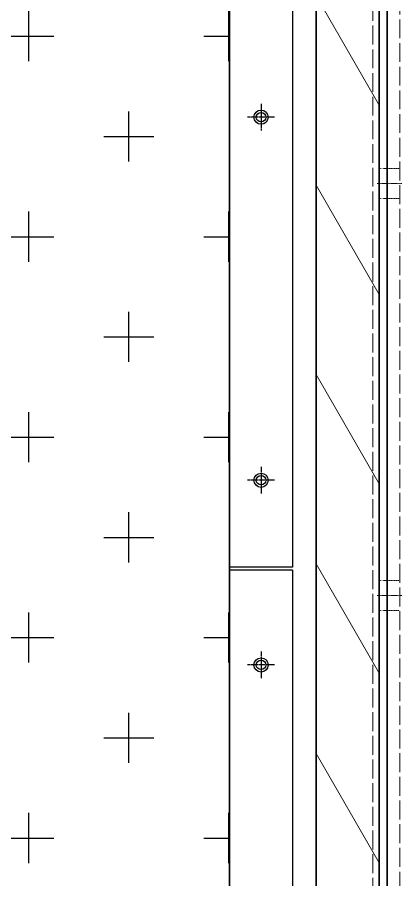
# Model space of a CAD drawing. Header units: millimetres. Extents: x 2557 to 34820, y 2099 to 24914.
# Drawn here: x 13867 to 14111, y 11066 to 11613 of the extents above; entities that cross this region are included whole.
import ezdxf

# ---------------------------------------------------------------- set-up
doc = ezdxf.new("R2010")
doc.units = ezdxf.units.MM
for name, pattern in [('CENTER', [2, 1.25, -0.25, 0.25, -0.25]), ('DASHDOT', [18.5, 12, -3, 0.5, -3]), ('DASHED', [15, 12, -3])]:
    doc.linetypes.add(name, pattern=pattern)
doc.layers.add('center', color=1, linetype='CENTER')

# ---------------------------------------------------------------- blocks, each defined once
blk = doc.blocks.new('A$C55E021B5')
at = {"color": 7, "lineweight": 35}
for p, q in [((1375, 38.5), (1375, 2102.5)), ((1415, 2102.5), (1415, 38.5)), ((1370, 2070.5), (1370, 209.79)), ((1370, 2070.5), (1370, 209.79)), ((1375, 70.5), (1375, 2070.5)), ((1375, 2070.5), (1375, 209.79))]:
    blk.add_line(p, q, dxfattribs=at)
at = {"color": 7, "linetype": 'DASHED', "lineweight": 13}
for p, q in [((1362, 2074.5), (1362, 66.5)), ((1370, 2074.5), (1370, 66.5)), ((1379, 1050.5), (1379, 38.5))]:
    blk.add_line(p, q, dxfattribs=at)
at = {"color": 7, "lineweight": 13, "ltscale": 0.133334}
for p, q in [((1415, 1054.47), (1375, 985.19)), ((1415, 934.47), (1375, 865.19)), ((1415, 814.47), (1375, 745.19)), ((1415, 694.47), (1375, 625.19))]:
    blk.add_line(p, q, dxfattribs=at)
at = {"color": 7, "linetype": 'DASHED', "lineweight": 13, "ltscale": 0.013334}
for p, q in [((1370, 944.91), (1362, 944.91)), ((1370, 925.91), (1362, 925.91)), ((1370, 683.92), (1362, 683.92)), ((1370, 664.92), (1362, 664.92))]:
    blk.add_line(p, q, dxfattribs=at)
at = {"color": 7, "linetype": 'DASHED', "lineweight": 13, "ltscale": 0.008333}
for p, q in [((1375, 944.91), (1370, 944.91)), ((1375, 925.91), (1370, 925.91)), ((1375, 683.92), (1370, 683.92)), ((1375, 664.92), (1370, 664.92))]:
    blk.add_line(p, q, dxfattribs=at)
at = {"color": 7, "linetype": 'DASHDOT', "lineweight": 13, "ltscale": 0.025999}
for p, q in [((1376.3, 935.41), (1360.7, 935.41)), ((1376.3, 674.42), (1360.7, 674.42))]:
    blk.add_line(p, q, dxfattribs=at)
at = {"color": 7, "lineweight": 13, "ltscale": 0.133333}
blk.add_line((1415, 574.47), (1375, 505.19), dxfattribs=at)
blk = doc.blocks.new('A$C3FF200C2')
for p, q in [((40, 805), (0, 805)), ((0, 805), (0, 0)), ((40, 805), (40, 0)), ((40, 0), (0, 0))]:
    blk.add_line(p, q)
blk = doc.blocks.new('1')
h = blk.add_hatch()
h.set_pattern_fill('CROSS', color=5, scale=10)
h.set_pattern_definition([(0, (-669909.3, 24554.766), (63.5, 63.5), [31.75, -95.25]), (90, (-669893.43, 24538.89), (-63.5, 63.5), [31.75, -95.25])])
h.paths.add_polyline_path([(14002, 13616.98), (13502, 13616.98), (13502, 10138.98), (14002, 10138.98)])
for p, q in [((14002, 13658.98), (14002, 10058.98)), ((14002, 10574.52), (14002, 12880.52))]:
    blk.add_line(p, q)
for centre, radius in [((14022, 11549.52), 4.5), ((14022, 11549.52), 3), ((14022, 11319.52), 4.5), ((14022, 11319.52), 3), ((14022, 11202.52), 4.5), ((14022, 11202.52), 3)]:
    blk.add_circle(centre, radius)
at = {"layer": 'center'}
for p, q in [((14022, 11558.02), (14022, 11541.02)), ((14030.5, 11549.52), (14013.5, 11549.52)), ((14022, 11328.02), (14022, 11311.02)), ((14030.5, 11319.52), (14013.5, 11319.52)), ((14022, 11211.02), (14022, 11194.02)), ((14030.5, 11202.52), (14013.5, 11202.52))]:
    blk.add_line(p, q, dxfattribs=at)
at = {"xscale": -1}
blk.add_blockref('A$C55E021B5', (15472, 10572.02), dxfattribs=at)
for p in [(14002, 11264.52), (14002, 10457.52)]:
    blk.add_blockref('A$C3FF200C2', p)

msp = doc.modelspace()

# ---------------------------------------------------------------- block references
msp.add_blockref('1', (0, 0))

doc.saveas('drawing.dxf')
